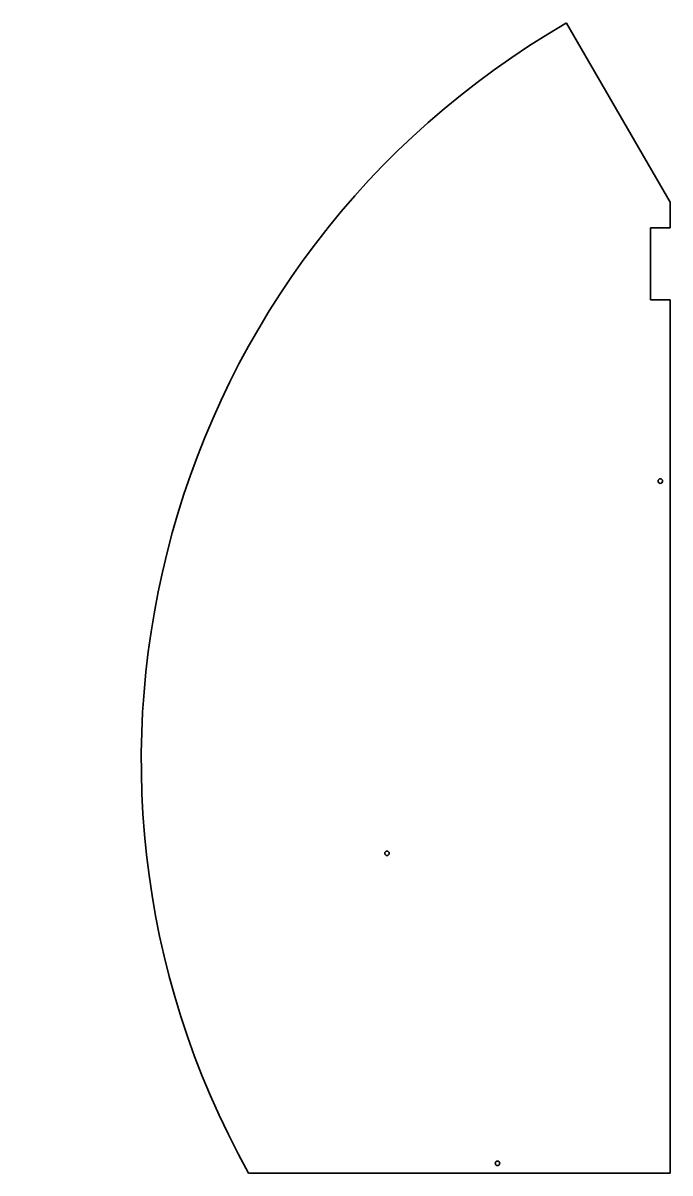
# Model space of a CAD drawing. Header units: inches. Extents: x -172 to 762, y 0 to 1660.
import ezdxf

# ---------------------------------------------------------------- set-up
doc = ezdxf.new("R2010")
doc.units = ezdxf.units.IN
doc.header["$MEASUREMENT"] = 0
doc.layers.add('SIMUMAK Visible (ISO)', color=7, linetype='Continuous', lineweight=35)

# ---------------------------------------------------------------- blocks, each defined once
blk = doc.blocks.new('PTM-03-SUMAL01')
at = {"layer": 'SIMUMAK Visible (ISO)'}
for p, q in [((761.6, 1401.6), (612.2, 1660.3)), ((761.6, 1364.6), (761.6, 1401.6)), ((733.6, 1364.6), (761.6, 1364.6)), ((733.6, 1260.6), (733.6, 1364.6)), ((761.6, 1260.6), (733.6, 1260.6)), ((761.6, 0), (761.6, 1260.6)), ((153.1, 0), (761.6, 0))]:
    blk.add_line(p, q, dxfattribs=at)
for centre in [(747.6, 999), (353.1, 461.5), (512.6, 14)]:
    blk.add_circle(centre, 3.3, dxfattribs=at)
blk.add_arc((1227.6, 596.5), 1229, 120.0466, 209.0357, dxfattribs=at)

msp = doc.modelspace()

# ---------------------------------------------------------------- block references
msp.add_blockref('PTM-03-SUMAL01', (0, 0))

doc.saveas('drawing.dxf')
